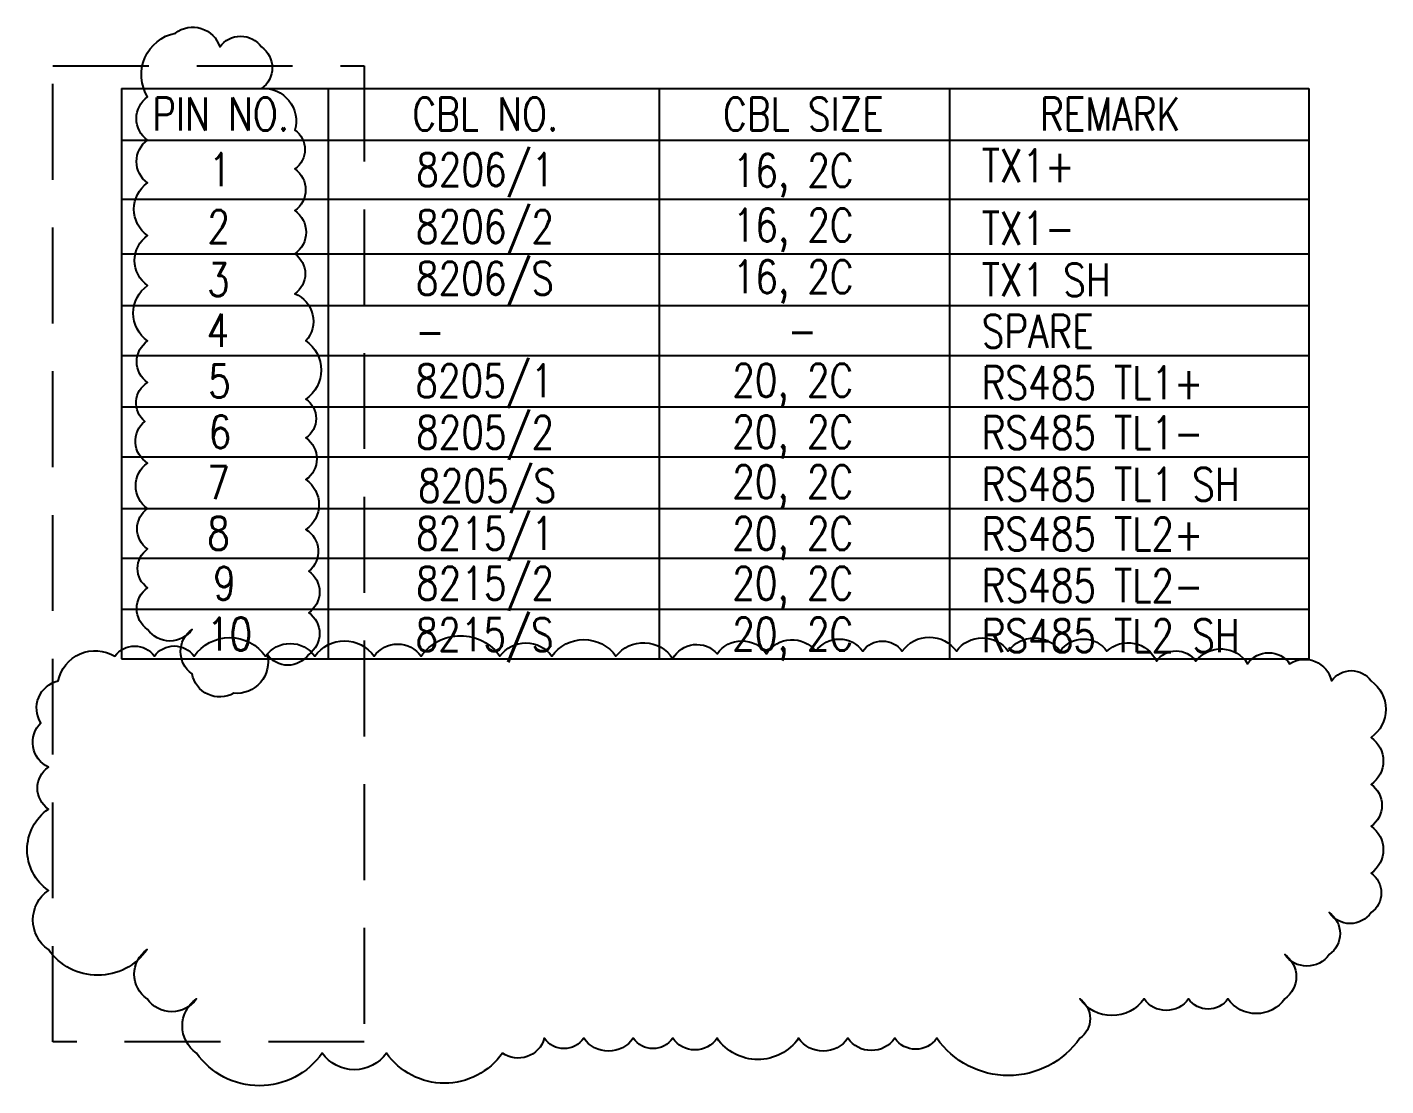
# Model space of a CAD drawing. Extents: x 260 to 819, y -886 to -454.
# Drawn here: x 349.4 to 455.8, y -762.9 to -680 of the extents above; entities that cross this region are included whole.
import ezdxf

# ---------------------------------------------------------------- set-up
doc = ezdxf.new("R2010")
doc.units = 0
doc.header["$LTSCALE"] = 150
doc.header["$MEASUREMENT"] = 0
doc.linetypes.add('DASHED', pattern=[0.75, 0.5, -0.25])
doc.layers.add('현배선도', color=7, linetype='CONTINUOUS')
doc.styles.get("Standard").update_dxf_attribs({"font": 'romans.shx', "width": 0.8, "bigfont": 'whgtxt.shx'})

msp = doc.modelspace()

# ---------------------------------------------------------------- linework, layer by layer
at = {"layer": '현배선도', "color": 0}
for p, q in [((356.79, -684.78), (356.79, -688.82)), ((356.79, -684.78), (398.87, -684.78)), ((372.96, -684.78), (372.96, -729.44)), ((398.87, -684.78), (421.6, -684.78)), ((398.87, -684.78), (398.87, -688.82)), ((421.6, -684.78), (421.6, -688.82)), ((421.6, -684.78), (449.72, -684.78)), ((449.72, -684.78), (449.72, -729.44)), ((356.79, -688.82), (372.96, -688.82)), ((356.79, -688.82), (356.79, -693.45)), ((372.96, -688.82), (398.87, -688.82)), ((398.87, -688.82), (421.6, -688.82)), ((398.87, -688.82), (398.87, -693.45)), ((421.6, -688.82), (421.6, -693.45)), ((421.6, -688.82), (449.72, -688.82)), ((356.79, -693.45), (372.96, -693.45)), ((356.79, -693.45), (356.79, -697.72)), ((372.96, -693.45), (398.87, -693.45)), ((398.87, -693.45), (421.6, -693.45)), ((398.87, -693.45), (398.87, -697.72)), ((421.6, -693.45), (421.6, -697.72)), ((421.6, -693.45), (449.72, -693.45)), ((449.72, -696.57), (449.72, -729.44)), ((356.79, -697.72), (372.96, -697.72)), ((356.79, -697.72), (356.79, -701.76)), ((372.96, -697.72), (398.87, -697.72)), ((398.87, -697.72), (421.6, -697.72)), ((398.87, -697.72), (398.87, -701.76)), ((421.6, -697.72), (421.6, -701.76)), ((421.6, -697.72), (449.72, -697.72)), ((356.79, -701.76), (372.96, -701.76)), ((356.79, -701.76), (356.79, -705.67)), ((372.96, -701.76), (398.87, -701.76)), ((398.87, -701.76), (421.6, -701.76)), ((398.87, -701.76), (398.87, -705.67)), ((421.6, -701.76), (421.6, -705.67)), ((421.6, -701.76), (449.72, -701.76)), ((356.79, -705.67), (372.96, -705.67)), ((356.79, -705.67), (356.79, -709.71)), ((372.96, -705.67), (398.87, -705.67)), ((398.87, -705.67), (421.6, -705.67)), ((398.87, -705.67), (398.87, -709.71)), ((421.6, -705.67), (421.6, -709.71)), ((421.6, -705.67), (449.72, -705.67)), ((449.72, -708.35), (449.72, -729.44)), ((356.79, -709.71), (372.96, -709.71)), ((356.79, -709.71), (356.79, -713.62)), ((372.96, -709.71), (398.87, -709.71)), ((398.87, -709.71), (421.6, -709.71)), ((398.87, -709.71), (398.87, -713.62)), ((421.6, -709.71), (421.6, -713.62)), ((421.6, -709.71), (449.72, -709.71)), ((449.72, -712.26), (449.72, -729.44)), ((356.79, -713.62), (372.96, -713.62)), ((356.79, -713.62), (356.79, -717.66)), ((372.96, -713.62), (398.87, -713.62)), ((398.87, -713.62), (421.6, -713.62)), ((398.87, -713.62), (398.87, -717.66)), ((421.6, -713.62), (421.6, -717.66)), ((421.6, -713.62), (449.72, -713.62)), ((356.79, -717.66), (372.96, -717.66)), ((356.79, -717.66), (356.79, -721.56)), ((372.96, -717.66), (398.87, -717.66)), ((398.87, -717.66), (421.6, -717.66)), ((398.87, -717.66), (398.87, -721.56)), ((421.6, -717.66), (421.6, -721.56)), ((421.6, -717.66), (449.72, -717.66)), ((356.79, -721.56), (372.96, -721.56)), ((356.79, -721.56), (356.79, -725.54)), ((372.96, -721.56), (398.87, -721.56)), ((398.87, -721.56), (421.6, -721.56)), ((398.87, -721.56), (398.87, -725.54)), ((421.6, -721.56), (421.6, -725.54)), ((421.6, -721.56), (449.72, -721.56)), ((356.79, -725.54), (372.96, -725.54)), ((356.79, -725.54), (356.79, -729.44)), ((372.96, -725.54), (398.87, -725.54)), ((398.87, -725.54), (421.6, -725.54)), ((398.87, -725.54), (398.87, -729.44)), ((421.6, -725.54), (421.6, -729.44)), ((421.6, -725.54), (449.72, -725.54)), ((356.79, -729.44), (372.96, -729.44)), ((372.96, -729.44), (398.87, -729.44)), ((398.87, -729.44), (421.6, -729.44)), ((421.6, -729.44), (449.72, -729.44))]:
    msp.add_line(p, q, dxfattribs=at)
at = {"layer": '현배선도', "color": 3}
for points in [[(361.01, -680.44, -0.520567), (364.49, -681.53, -0.520567), (367.75, -681.53, -0.520567), (367.75, -684.78, -0.520567), (370.36, -688.04, -0.520567), (370.36, -691.08, -0.520567), (370.36, -694.34, -0.520567), (370.36, -697.72, -0.520567), (370.36, -700.85, -0.520567), (371.23, -704.54, -0.520567), (371.23, -709.1, -0.520567), (371.23, -712.14, -0.520567), (371.23, -715.4, -0.520567), (371.23, -719.31, -0.520567), (371.45, -722.57, -0.520567), (371.45, -725.82, -0.520567), (371.45, -729.08, -0.520567), (368.19, -729.08, -0.520567), (365.58, -732.12, -0.520567), (362.32, -730.6, -0.520567), (362.32, -727.13, -0.520567), (358.84, -727.13, -0.520567), (358.84, -723.87, -0.520567), (358.84, -720.83, -0.520567), (358.84, -717.66, -0.520567), (358.84, -714.1, -0.520567), (358.62, -710.84, -0.520567), (358.84, -707.8, -0.520567), (358.84, -704.54, -0.520567), (358.84, -700.2, -0.520567), (358.84, -696.29, -0.520567), (358.84, -692.17, -0.520567), (358.84, -688.82, -0.520567), (358.84, -685.44, -0.520567)], [(386.61, -760.29, -0.520567), (377.53, -760.29, -0.520567), (372.51, -760.29, -0.520567), (362.66, -760.29, -0.520567), (362.66, -756.05, -0.520567), (358.8, -756.05, -0.520567), (358.8, -752.19, -0.520567), (351.07, -752.19, -0.520567), (351.07, -747.56, -0.520567), (351.07, -741.19, -0.520567), (351.07, -737.91, -0.520567), (350.49, -734.44, -0.520567), (351.84, -731.16, -0.520567), (356.28, -729.23, -0.520567), (359.37, -729.23, -0.520567), (362.47, -729.23, -0.520567), (368.07, -729.23, -0.520567), (371.93, -729.23, -0.520567), (376.57, -729.23, -0.520567), (380.24, -729.23, -0.520567), (386.42, -729.23, -0.520567), (390.47, -729.23, -0.520567), (395.5, -729.23, -0.520567), (399.94, -729.42, -0.520567), (403.42, -729.03, -0.520567), (407.28, -729.03, -0.520567), (411.14, -728.84, -0.520567), (414.81, -728.84, -0.520567), (417.9, -728.84, -0.520567), (422.15, -728.84, -0.520567), (426.21, -728.84, -0.520567), (430.26, -728.84, -0.520567), (433.93, -728.84, -0.520567), (437.8, -729.61, -0.520567), (440.89, -729.61, -0.520567), (444.94, -729.81, -0.520567), (448.23, -729.81, -0.520567), (451.51, -731.16, -0.520567), (454.6, -731.16, -0.520567), (454.6, -735.59, -0.520567), (454.6, -739.26, -0.520567), (454.6, -742.54, -0.520567), (454.6, -746.21, -0.520567), (454.6, -749.3, -0.520567), (451.32, -749.3, -0.520567), (451.32, -752.58, -0.520567), (447.84, -752.58, -0.520567), (447.84, -756.05, -0.520567), (443.4, -756.05, -0.520567), (440.31, -756.05, -0.520567), (436.83, -756.05, -0.520567), (431.81, -756.05, -0.520567), (431.81, -759.14, -0.520567), (420.61, -759.14, -0.520567), (417.32, -759.14, -0.520567), (413.65, -759.14, -0.520567), (409.79, -759.14, -0.520567), (403.42, -759.14, -0.520567), (399.94, -759.14, -0.520567), (396.85, -759.14, -0.520567), (392.98, -759.14, -0.520567), (389.89, -759.14, -0.520567)]]:
    msp.add_lwpolyline(points, format="xyb", close=True, dxfattribs=at)
at = {"layer": '현배선도', "color": 2, "linetype": 'DASHED', "ltscale": 0.1}
msp.add_lwpolyline([(351.43, -683), (375.79, -683), (375.79, -759.42), (351.43, -759.42)], close=True, dxfattribs=at)

# ---------------------------------------------------------------- texts
at = {"layer": '현배선도', "color": 0, "width": 0.8}
for s, height, p in [('PIN NO.', 2.583, (359.2, -688.08)), ('CBL NO.', 2.583, (379.56, -688.08)), ('CBL SIZE', 2.583, (403.88, -688.08)), ('REMARK', 2.583, (428.69, -688.08)), ('1', 2.58, (363.62, -692.42)), ('8206/1', 2.583, (379.86, -692.42)), ('16, 2C', 2.583, (404.63, -692.49)), ('TX1+', 2.583, (424.13, -692.12)), ('2', 2.58, (363.52, -696.88)), ('8206/2', 2.583, (379.84, -696.88)), ('16, 2C', 2.583, (404.63, -696.77)), ('TX1-', 2.583, (424.13, -697.01)), ('3', 2.58, (363.49, -701.03)), ('8206/S', 2.583, (379.84, -700.92)), ('16, 2C', 2.583, (404.63, -700.81)), ('TX1 SH', 2.583, (424.13, -701.05)), ('4', 2.58, (363.46, -705.01)), ('SPARE', 2.583, (424.13, -705.07)), ('-', 2.58, (379.79, -705.07)), ('-', 2.58, (408.93, -705.01)), ('8205/1', 2.583, (379.8, -708.95)), ('5', 2.58, (363.58, -708.98)), ('20, 2C', 2.583, (404.6, -708.91)), ('RS485 TL1+', 2.583, (424.13, -709.11)), ('6', 2.58, (363.62, -712.95)), ('8205/2', 2.583, (379.85, -712.99)), ('20, 2C', 2.583, (404.6, -712.95)), ('RS485 TL1-', 2.583, (424.13, -713.02)), ('7', 2.58, (363.5, -716.92)), ('8205/S', 2.583, (380.01, -717.16)), ('20, 2C', 2.583, (404.6, -716.86)), ('RS485 TL1 SH', 2.5833, (424.13, -717.06)), ('8215/1', 2.583, (379.85, -720.9)), ('8', 2.58, (363.5, -720.9)), ('20, 2C', 2.583, (404.6, -720.9)), ('RS485 TL2+', 2.583, (424.13, -720.96)), ('8215/2', 2.583, (379.85, -724.8)), ('9', 2.58, (363.97, -724.8)), ('20, 2C', 2.583, (404.6, -724.8)), ('RS485 TL2-', 2.583, (424.13, -725)), ('10', 2.583, (363.48, -728.78)), ('8215/S', 2.583, (379.81, -728.82)), ('20, 2C', 2.583, (404.6, -728.78)), ('RS485 TL2 SH', 2.5833, (424.13, -728.91))]:
    msp.add_text(s, height=height, dxfattribs=at).set_placement(p)

doc.saveas('drawing.dxf')
